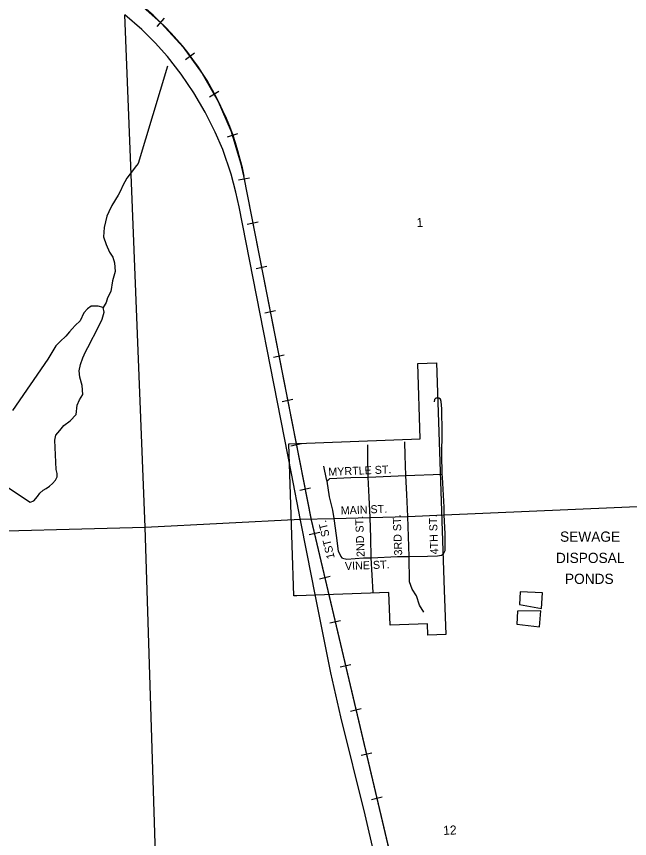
# Model space of a CAD drawing. Extents: x 139.38 to 143.89, y 78.84 to 82.78.
# Drawn here: x 140.691 to 141.709, y 80.024 to 81.389 of the extents above; entities that cross this region are included whole.
import ezdxf

# ---------------------------------------------------------------- set-up
doc = ezdxf.new("R2010")
doc.units = 0
for name, color, linetype in [('PL City City Limits and Fill', 7, 'Continuous'), ('PL City Lakes', 7, 'Continuous'), ('PL City Local Rd Street Names', 7, 'Continuous'), ('PL City Local Roads', 7, 'Continuous'), ('PL City Railroads', 7, 'Continuous'), ('PL City Rivers', 7, 'Continuous'), ('PL City Section Lines', 7, 'Continuous'), ('PL City Sewage Disposal', 7, 'Continuous'), ('PL City US Highway', 7, 'Continuous')]:
    doc.layers.add(name, color=color, linetype=linetype)

msp = doc.modelspace()

# ---------------------------------------------------------------- linework, layer by layer
at = {"layer": 'PL City City Limits and Fill'}
for points in [[(141.3093, 80.4326), (141.1565, 80.4268), (141.1515, 80.4266), (141.1432, 80.6793), (141.3616, 80.6877), (141.3573, 80.8129), (141.3883, 80.8141), (141.4014, 80.4362)], [(141.4014, 80.4362), (141.4042, 80.3626), (141.3742, 80.3614), (141.3734, 80.3805), (141.3114, 80.3781), (141.3093, 80.4326)]]:
    msp.add_lwpolyline(points, dxfattribs=at)
at = {"layer": 'PL City Lakes'}
msp.add_lwpolyline([(140.6693, 80.6117), (140.7139, 80.5826), (140.7198, 80.5848), (140.726, 80.5919), (140.7301, 80.5975), (140.7353, 80.6025), (140.7405, 80.6054), (140.7457, 80.609), (140.751, 80.6133), (140.7561, 80.619), (140.7586, 80.6246), (140.7585, 80.6301), (140.7572, 80.637), (140.7548, 80.6852), (140.7567, 80.6935), (140.7628, 80.7013), (140.7695, 80.7098), (140.78, 80.7177), (140.7904, 80.7283), (140.7921, 80.7436), (140.7955, 80.7526), (140.8012, 80.7611), (140.8002, 80.7762), (140.7961, 80.7899), (140.7952, 80.8009), (140.7976, 80.8114), (140.8015, 80.8225), (140.8055, 80.8323), (140.8096, 80.8393), (140.8278, 80.8751), (140.8333, 80.8863), (140.8367, 80.8981), (140.8349, 80.9056), (140.8268, 80.9082), (140.8151, 80.9078), (140.8088, 80.9035), (140.8031, 80.8971), (140.7966, 80.8838), (140.7888, 80.876), (140.7836, 80.8703), (140.779, 80.8654), (140.7733, 80.8583), (140.7639, 80.8491), (140.7567, 80.842), (140.7434, 80.8202), (140.6845, 80.735)], dxfattribs=at)
for points in [[(141.5646, 80.4318), (141.5276, 80.4335), (141.5264, 80.4124), (141.5629, 80.4059)], [(141.562, 80.4019), (141.5232, 80.4016), (141.5218, 80.3796), (141.5594, 80.3752)]]:
    msp.add_lwpolyline(points, close=True, dxfattribs=at)
at = {"layer": 'PL City Local Roads'}
for points in [[(140.9046, 80.5409), (140.8711, 81.3923)], [(141.3977, 80.6289), (141.3972, 80.6617), (141.3978, 80.6974), (141.3973, 80.7376), (141.3965, 80.7496), (141.395, 80.7533), (141.3923, 80.7555), (141.3877, 80.755), (141.3854, 80.7531), (141.3845, 80.7494)], [(141.2751, 80.624), (141.2743, 80.6575), (141.2743, 80.6777)], [(141.3374, 80.6268), (141.3364, 80.66), (141.3362, 80.6826)], [(141.2071, 80.6174), (141.2061, 80.6208), (141.2014, 80.6423)], [(141.2071, 80.6174), (141.2116, 80.622), (141.2465, 80.6233), (141.2751, 80.624)], [(141.2751, 80.624), (141.3374, 80.6268)], [(141.2782, 80.5572), (141.277, 80.591), (141.2751, 80.624)], [(141.3374, 80.6268), (141.3977, 80.6289)], [(141.3408, 80.5588), (141.3391, 80.5954), (141.3374, 80.6268)], [(141.4012, 80.5614), (141.4014, 80.574), (141.3985, 80.6238), (141.3977, 80.6289)], [(141.2186, 80.5556), (141.2165, 80.5693), (141.2108, 80.5911), (141.2071, 80.6174)], [(141.4012, 80.5614), (141.9019, 80.5831)], [(140.9046, 80.5409), (141.1627, 80.5541)], [(141.1627, 80.5541), (141.2186, 80.5556)], [(141.2186, 80.5556), (141.2782, 80.5572)], [(141.2324, 80.4895), (141.2295, 80.4927), (141.2261, 80.5011), (141.2224, 80.527), (141.2186, 80.5556)], [(141.2782, 80.5572), (141.3408, 80.5588)], [(141.2803, 80.49), (141.2795, 80.5233), (141.2782, 80.5572)], [(141.3408, 80.5588), (141.4012, 80.5614)], [(141.3431, 80.4923), (141.3408, 80.5588)], [(141.3967, 80.4943), (141.4, 80.4967), (141.4031, 80.5021), (141.4031, 80.5095), (141.4031, 80.5297), (141.4012, 80.5614)], [(139.896, 80.5142), (140.9046, 80.5409)], [(140.9364, 79.5424), (140.9046, 80.5409)], [(141.2324, 80.4895), (141.2398, 80.4876), (141.2674, 80.49), (141.2803, 80.49)], [(141.2803, 80.49), (141.3239, 80.492), (141.3431, 80.4923)], [(141.2832, 80.4324), (141.2803, 80.49)], [(141.3431, 80.4923), (141.3734, 80.4927), (141.3903, 80.4933), (141.3967, 80.4943)], [(141.3677, 80.3997), (141.3606, 80.4112), (141.3553, 80.4267), (141.3482, 80.4378), (141.3438, 80.4499), (141.3431, 80.4923)]]:
    msp.add_lwpolyline(points, dxfattribs=at)
at = {"layer": 'PL City Railroads'}
for p, q in [((140.9364, 81.3864), (140.9242, 81.3725)), ((140.9866, 81.3283), (140.9717, 81.3175)), ((141.0272, 81.2645), (141.0114, 81.2552)), ((141.0583, 81.1942), (141.0407, 81.1888)), ((141.0779, 81.1209), (141.06, 81.1174)), ((141.0923, 81.0475), (141.0743, 81.0438)), ((141.1067, 80.9739), (141.0889, 80.9702)), ((141.1211, 80.9002), (141.1034, 80.8965)), ((141.1356, 80.8266), (141.1178, 80.8229)), ((141.1501, 80.7529), (141.1323, 80.7494)), ((141.1646, 80.6793), (141.1469, 80.6756)), ((141.1794, 80.6056), (141.1615, 80.6019)), ((141.1947, 80.5322), (141.1769, 80.5281)), ((141.2119, 80.459), (141.1941, 80.4547)), ((141.2291, 80.3856), (141.2112, 80.3815)), ((141.2462, 80.3124), (141.2285, 80.3081)), ((141.2636, 80.239), (141.2459, 80.2346)), ((141.281, 80.1657), (141.2633, 80.1614)), ((141.2982, 80.0922), (141.2805, 80.0879))]:
    msp.add_line(p, q, dxfattribs=at)
for points in [[(139.4261, 82.1221), (140.7991, 81.4707), (140.8467, 81.4448), (140.891, 81.414), (140.9314, 81.3783), (140.9678, 81.3384), (140.9994, 81.2946), (141.026, 81.2478), (141.0474, 81.1981), (141.063, 81.1464), (141.0678, 81.1245), (141.1804, 80.5528), (141.5593, 78.9469)], [(141.0679, 81.1245), (141.1804, 80.5529), (141.5657, 78.9198)]]:
    msp.add_lwpolyline(points, dxfattribs=at)
msp.add_ellipse((140.5894, 81.0284), major_axis=(0.2099, 0.4423), ratio=0.998745, start_param=5.351141, end_param=6.283185, dxfattribs=at)
at = {"layer": 'PL City Rivers'}
msp.add_lwpolyline([(140.9418, 81.307), (140.8931, 81.1448), (140.8906, 81.1419), (140.8813, 81.1299), (140.8746, 81.1208), (140.8675, 81.1088), (140.864, 81.0997), (140.8599, 81.0927), (140.8492, 81.0752), (140.8447, 81.0647), (140.8412, 81.0577), (140.8369, 81.0389), (140.8358, 81.023), (140.8399, 81.0107), (140.8456, 80.9977), (140.8512, 80.9896), (140.8536, 80.98), (140.8551, 80.9656), (140.8507, 80.9503), (140.848, 80.9322), (140.8424, 80.9217), (140.84, 80.9141), (140.8349, 80.9056)], dxfattribs=at)
at = {"layer": 'PL City US Highway'}
msp.add_lwpolyline([(141.2856, 79.996), (141.27, 80.0631), (141.2296, 80.2259), (141.213, 80.2987), (141.1873, 80.429), (141.174, 80.4967), (141.163, 80.5526), (141.1478, 80.6302), (141.0607, 81.0729), (141.0553, 81.0972), (141.0474, 81.1272), (141.0335, 81.1682), (141.0212, 81.1972), (141.0046, 81.2305), (140.9857, 81.2625), (140.9646, 81.2934), (140.9419, 81.3226), (140.9214, 81.3456), (140.8991, 81.3678), (140.8711, 81.3923)], dxfattribs=at)

# ---------------------------------------------------------------- texts
at = {"layer": 'PL City Local Rd Street Names'}
for s, rotation, p in [('MYRTLE ST.', 2.2806, (141.2092, 80.6262)), ('MAIN ST.', 2.2792, (141.2298, 80.5619)), ('1ST ST.', 103.1944, (141.2197, 80.4899)), ('2ND ST.', 92.1948, (141.2693, 80.4917)), ('3RD ST.', 92.2072, (141.3317, 80.4941)), ('4TH ST.', 92.2156, (141.3916, 80.4959)), ('VINE ST.', 2.2799, (141.2368, 80.4696))]:
    msp.add_text(s, height=0.0133, rotation=rotation, dxfattribs=at).set_placement(p)
at = {"layer": 'PL City Section Lines'}
for s, rotation, p in [('1', 2.3265, (141.3556, 81.0394)), ('12', 2.3964, (141.3999, 80.0296))]:
    msp.add_text(s, height=0.015, rotation=rotation, dxfattribs=at).set_placement(p)
at = {"layer": 'PL City Sewage Disposal'}
for s, p in [('SEWAGE', (141.5937, 80.5167)), ('DISPOSAL', (141.5869, 80.4814)), ('PONDS', (141.6019, 80.4466))]:
    msp.add_text(s, height=0.017, dxfattribs=at).set_placement(p)

doc.saveas('drawing.dxf')
